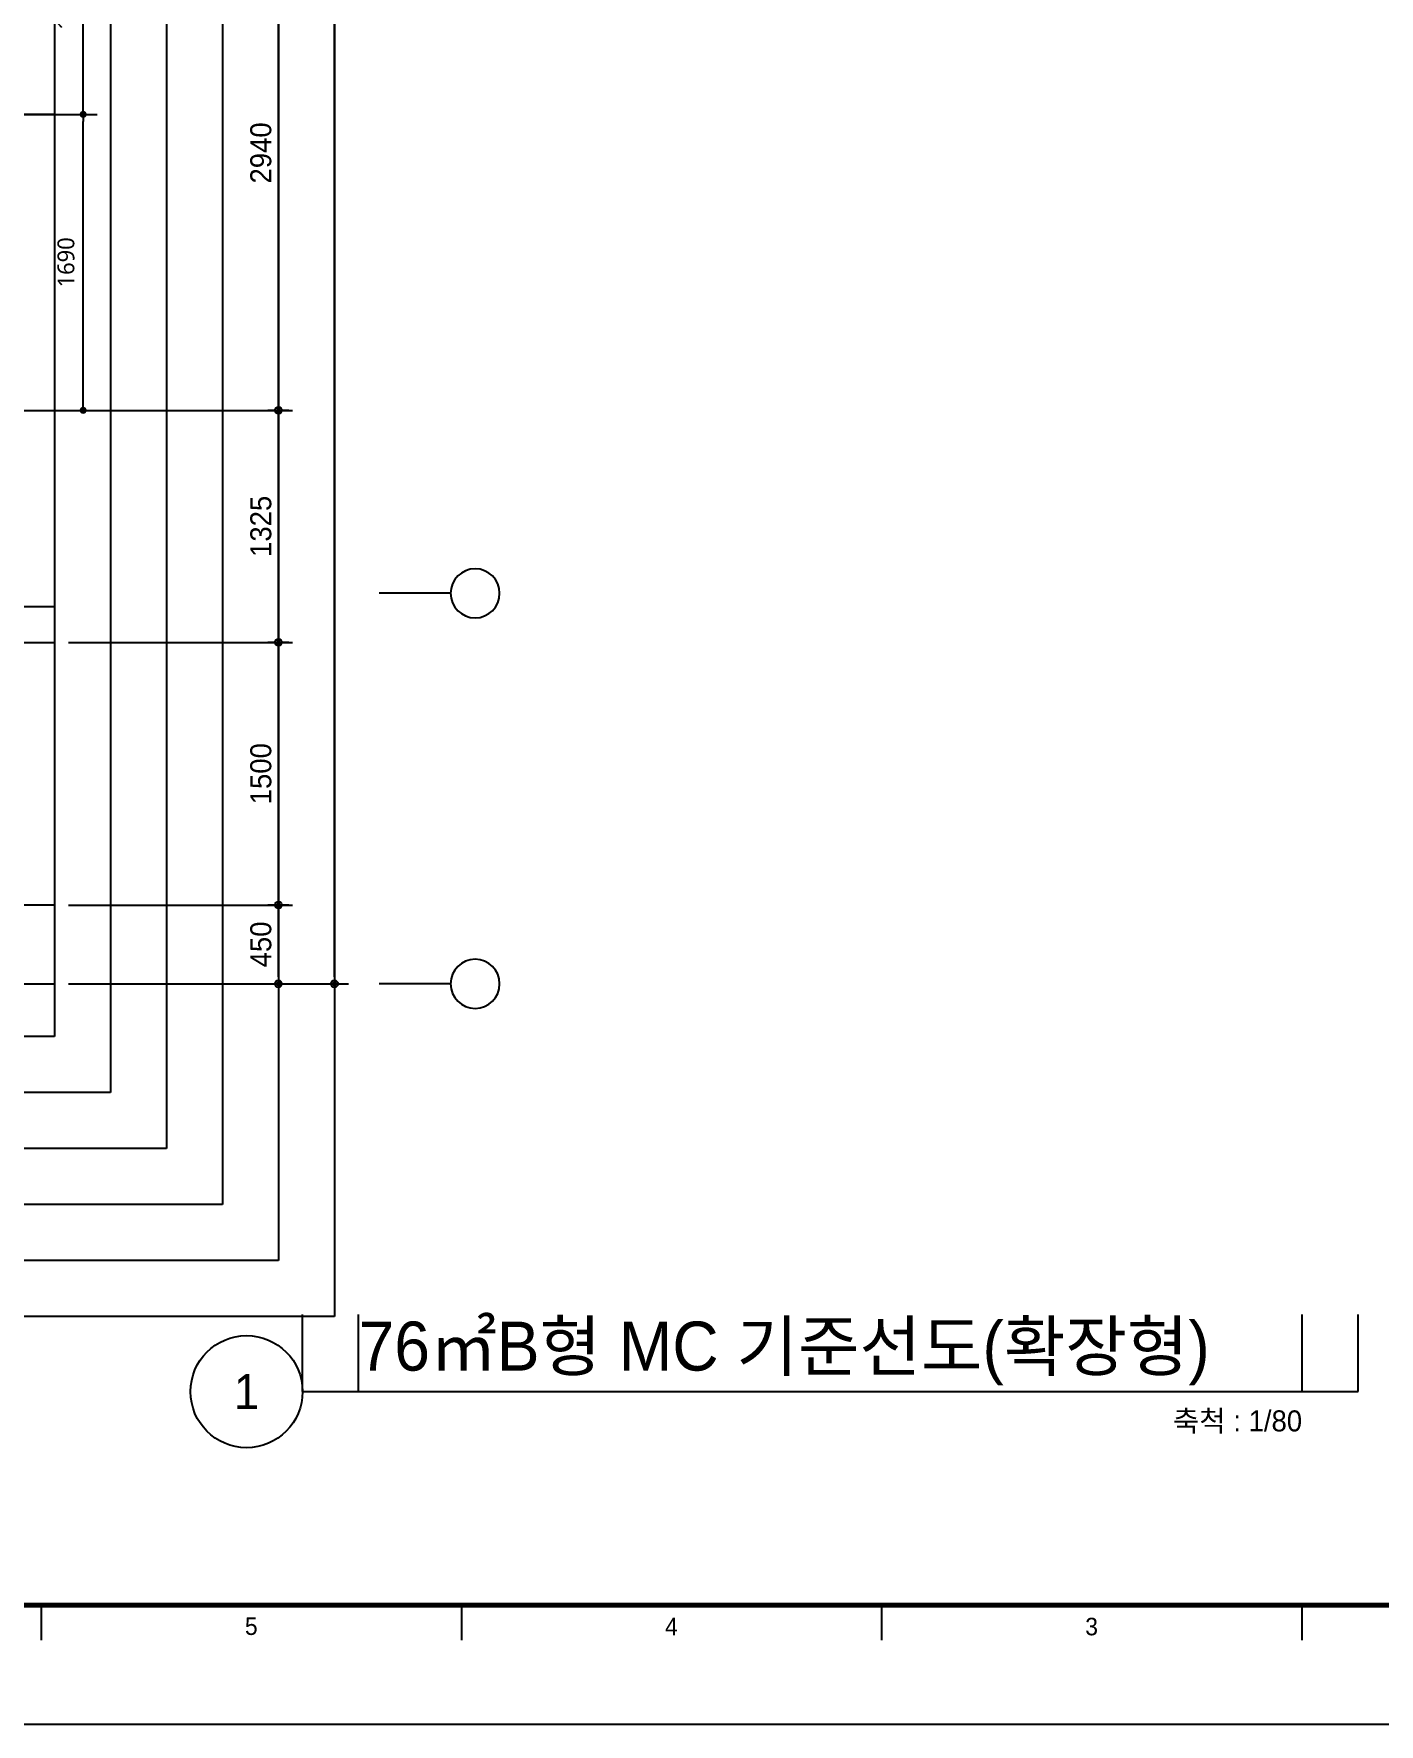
# Model space of a CAD drawing. Header units: millimetres. Extents: x 0 to 92204, y -190080 to 23760.
# Drawn here: x 71751 to 79437, y -23760 to -14107 of the extents above; entities that cross this region are included whole.
import ezdxf
from ezdxf.enums import TextEntityAlignment as Align
from ezdxf.xclip import XClip

# ---------------------------------------------------------------- set-up
doc = ezdxf.new("R2010")
doc.units = ezdxf.units.MM
doc.header["$LTSCALE"] = 100
doc.header["$XCLIPFRAME"] = 0
doc.linetypes.add('AUDIT_D_220706163347-0', pattern=[0])
doc.linetypes.add('CEN', pattern=[62, 60, -1, 0, -1])
doc.layers.get('defpoints').update_dxf_attribs({"color": 139})
for name, color, linetype in [('A-치수', 7, 'AUDIT_D_220706163347-0'), ('AA-BORD-FORM', 7, 'Continuous'), ('AA-BORD-TEXT', 3, 'Continuous'), ('AA-XXXX-DIMS', 7, 'Continuous'), ('AA-XXXX-SYMB', 7, 'Continuous'), ('AA-XXXX-TEXT', 3, 'Continuous'), ('CEN_CON', 1, 'CEN'), ('CEN_WALL', 12, 'CEN'), ('DIM', 7, 'AUDIT_D_220706163347-0'), ('MC', 135, 'Continuous')]:
    doc.layers.add(name, color=color, linetype=linetype)
doc.layers.add('Defpoint', color=135, linetype='Continuous', plot=False)
doc.styles.add('HAUD01', font='Dotum.ttf')
doc.styles.add('맑은 고딕', font='malgun.ttf')
doc.styles.add('맑은고딕', font='malgun.ttf', dxfattribs={"width": 0.9})
doc.dimstyles.new('DIM_40', dxfattribs={"dimscale": 40, "dimtxt": 3, "dimasz": 1, "dimexe": 2, "dimexo": 2, "dimgap": 1, "dimtad": 1, "dimdec": 0, "dimzin": 0, "dimdsep": 46, "dimtxsty": '맑은고딕', "dimblk1": 'DIMDOT', "dimblk2": 'DIMDOT', "dimsah": 1, "dimcen": 0.09, "dimdle": 2, "dimclrd": 7, "dimclre": 7, "dimclrt": 3, "dimadec": 0, "dimazin": 0, "dimtfac": 1, "dimtdec": 0, "dimtix": 1, "dimtmove": 2, "dimatfit": 3, "dimldrblk": 'DIMDOT', "dimfxl": 2, "dimtolj": 1, "dimtzin": 0, "dimarcsym": 0})
doc.dimstyles.new('NDIM40-in', dxfattribs={"dimscale": 40, "dimtxt": 2.4, "dimasz": 1, "dimexe": 2, "dimexo": 2, "dimgap": 1.2, "dimtad": 1, "dimdec": 0, "dimrnd": 0.25, "dimzin": 0, "dimdsep": 46, "dimtxsty": '맑은 고딕', "dimblk": 'DOT', "dimcen": 5, "dimclrd": 256, "dimclre": 256, "dimclrt": 3, "dimadec": 0, "dimazin": 0, "dimtfac": 1, "dimtdec": 0, "dimtix": 1, "dimtmove": 2, "dimatfit": 1, "dimldrblk": 'DIMDOT', "dimfxl": 0, "dimtolj": 1, "dimtzin": 0, "dimarcsym": 0})

# ---------------------------------------------------------------- blocks, each defined once
blk = doc.blocks.new('U-76B(확장)', base_point=(4647231.1, 20750.4))
at = {"layer": 'CEN_CON'}
for p, q in [((0, 10535), (0, -300)), ((450, -300), (450, 6690)), ((3275, 2480), (3275, -300))]:
    blk.add_line(p, q, dxfattribs=at)
at = {"layer": 'CEN_WALL'}
for p, q in [((1950, 6900), (1950, -300)), ((4965, -300), (4965, 1170))]:
    blk.add_line(p, q, dxfattribs=at)
at = {"layer": 'MC'}
blk.add_line((2155, 6900), (2155, -300), dxfattribs=at)
blk = doc.blocks.new('DIMDOT')
at = {"layer": 'AA-XXXX-DIMS'}
for p, q in [((-1.5, 0), (1.5, 0)), ((0, -1.5), (0, 1.5))]:
    blk.add_line(p, q, dxfattribs=at)
for radius in [0.5, 0.25]:
    blk.add_circle((0, 0), radius, dxfattribs=at)
blk = doc.blocks.new('*D3056')
at = {"layer": 'defpoints', "color": 0, "transparency": 16777216}
for p in [(21715, -28137.1), (23315, -28137.1), (21715, -43292.1)]:
    blk.add_point(p, dxfattribs=at)
at = {"layer": 'DIM', "color": 7, "lineweight": -2, "transparency": 16777216}
for p, q in [((21795, -28137.1), (23395, -28137.1)), ((23315, -43252.1), (23315, -28177.1)), ((21795, -43292.1), (23395, -43292.1))]:
    blk.add_line(p, q, dxfattribs=at)
at = {"layer": 'DIM', "color": 7, "lineweight": -2, "transparency": 16777216, "xscale": 40, "yscale": 40, "zscale": 40}
for p, rotation in [((23315, -28137.1), 90), ((23315, -43292.1), 270)]:
    blk.add_blockref('DIMDOT', p, dxfattribs=dict(at, rotation=rotation))
at = {"layer": 'DIM', "color": 3, "transparency": 16777216, "insert": (23212.7, -34679.6), "char_height": 120, "attachment_point": 5, "rotation": 90, "style": 'HAUD01'}
blk.add_mtext('\\A1;15155', dxfattribs=at)
blk = doc.blocks.new('*D3057')
at = {"layer": 'defpoints', "color": 0, "transparency": 16777216}
for p in [(21715, -41342.1), (22995, -41342.1), (21715, -42842.1)]:
    blk.add_point(p, dxfattribs=at)
at = {"layer": 'DIM', "color": 7, "lineweight": -2, "transparency": 16777216}
for p, q in [((21795, -41342.1), (23075, -41342.1)), ((22995, -42802.1), (22995, -41382.1)), ((21795, -42842.1), (23075, -42842.1))]:
    blk.add_line(p, q, dxfattribs=at)
at = {"layer": 'DIM', "color": 7, "lineweight": -2, "transparency": 16777216, "xscale": 40, "yscale": 40, "zscale": 40}
for p, rotation in [((22995, -41342.1), 90), ((22995, -42842.1), 270)]:
    blk.add_blockref('DIMDOT', p, dxfattribs=dict(at, rotation=rotation))
at = {"layer": 'DIM', "color": 3, "transparency": 16777216, "insert": (22895, -42092.1), "char_height": 120, "attachment_point": 5, "rotation": 90, "style": 'HAUD01'}
blk.add_mtext('\\A1;1500', dxfattribs=at)
blk = doc.blocks.new('*D3058')
at = {"layer": 'defpoints', "color": 0, "transparency": 16777216}
for p in [(21715, -40017.1), (22995, -40017.1), (21715, -41342.1)]:
    blk.add_point(p, dxfattribs=at)
at = {"layer": 'DIM', "color": 7, "lineweight": -2, "transparency": 16777216}
for p, q in [((21795, -40017.1), (23075, -40017.1)), ((22995, -41302.1), (22995, -40057.1)), ((21795, -41342.1), (23075, -41342.1))]:
    blk.add_line(p, q, dxfattribs=at)
at = {"layer": 'DIM', "color": 7, "lineweight": -2, "transparency": 16777216, "xscale": 40, "yscale": 40, "zscale": 40}
for p, rotation in [((22995, -40017.1), 90), ((22995, -41342.1), 270)]:
    blk.add_blockref('DIMDOT', p, dxfattribs=dict(at, rotation=rotation))
at = {"layer": 'DIM', "color": 3, "transparency": 16777216, "insert": (22895, -40679.6), "char_height": 120, "attachment_point": 5, "rotation": 90, "style": 'HAUD01'}
blk.add_mtext('\\A1;1325', dxfattribs=at)
blk = doc.blocks.new('*D3063')
at = {"layer": 'defpoints', "color": 0, "transparency": 16777216}
for p in [(21715, -37077.1), (22995, -37077.1), (21715, -40017.1)]:
    blk.add_point(p, dxfattribs=at)
at = {"layer": 'DIM', "color": 7, "lineweight": -2, "transparency": 16777216}
for p, q in [((21795, -37077.1), (23075, -37077.1)), ((22995, -39977.1), (22995, -37117.1)), ((21795, -40017.1), (23075, -40017.1))]:
    blk.add_line(p, q, dxfattribs=at)
at = {"layer": 'DIM', "color": 7, "lineweight": -2, "transparency": 16777216, "xscale": 40, "yscale": 40, "zscale": 40}
for p, rotation in [((22995, -37077.1), 90), ((22995, -40017.1), 270)]:
    blk.add_blockref('DIMDOT', p, dxfattribs=dict(at, rotation=rotation))
at = {"layer": 'DIM', "color": 3, "transparency": 16777216, "insert": (22895, -38547.1), "char_height": 120, "attachment_point": 5, "rotation": 90, "style": 'HAUD01'}
blk.add_mtext('\\A1;2940', dxfattribs=at)
blk = doc.blocks.new('중심')
at = {"layer": 'DIM'}
blk.add_line((-350, 0), (0, 0), dxfattribs=at)
blk.add_circle((-470, 0), 120, dxfattribs=at)
blk = doc.blocks.new('*D3075')
at = {"layer": 'defpoints', "color": 0, "transparency": 16777216}
for p in [(21715, -42842.1), (22995, -42842.1), (21715, -43292.1)]:
    blk.add_point(p, dxfattribs=at)
at = {"layer": 'DIM', "color": 7, "lineweight": -2, "transparency": 16777216}
for p, q in [((21795, -42842.1), (23075, -42842.1)), ((22995, -43252.1), (22995, -42882.1)), ((21795, -43292.1), (23075, -43292.1))]:
    blk.add_line(p, q, dxfattribs=at)
at = {"layer": 'DIM', "color": 7, "lineweight": -2, "transparency": 16777216, "xscale": 40, "yscale": 40, "zscale": 40}
for p, rotation in [((22995, -42842.1), 90), ((22995, -43292.1), 270)]:
    blk.add_blockref('DIMDOT', p, dxfattribs=dict(at, rotation=rotation))
at = {"layer": 'DIM', "color": 3, "transparency": 16777216, "insert": (22895, -43067.1), "char_height": 120, "attachment_point": 5, "rotation": 90, "style": 'HAUD01'}
blk.add_mtext('\\A1;450', dxfattribs=at)
blk = doc.blocks.new('XR-FORM 청주월명')
at = {"layer": 'AA-BORD-FORM', "color": 2}
for p, q in [((541, 17), (541, 12)), ((601, 17), (601, 12)), ((661, 17), (661, 12)), ((721, 17), (721, 12))]:
    blk.add_line(p, q, dxfattribs=at)
at = {"layer": 'AA-BORD-FORM', "color": 1}
blk.add_lwpolyline([(0, 0), (841, 0), (841, 594), (0, 594)], close=True, dxfattribs=at)
at = {"layer": 'AA-BORD-FORM', "color": 2, "const_width": 0.682}
blk.add_lwpolyline([(21, 17), (21, 577), (821, 577), (821, 17)], close=True, dxfattribs=at)
at = {"layer": 'AA-BORD-TEXT', "color": 7, "style": 'HAUD01'}
for s, p in [('5', (571, 13.99)), ('4', (631, 13.95)), ('3', (691, 13.94))]:
    blk.add_text(s, height=2.5, dxfattribs=at).set_placement(p, align=Align.MIDDLE_CENTER)
blk = doc.blocks.new('_Dot')
at = {"color": 0, "linetype": 'ByBlock', "lineweight": -2}
blk.add_line((-0.5, 0), (-1, 0), dxfattribs=at)
at = {"color": 0, "linetype": 'ByBlock', "const_width": 0.5}
blk.add_lwpolyline([(-0.25, 0, 1), (0.25, 0, 1)], format="xyb", close=True, dxfattribs=at)
blk = doc.blocks.new('*D343')
at = {"layer": 'defpoints', "color": 0, "transparency": 16777216}
for p in [(71569, -14567.1), (72033.5, -14567.1), (71569, -16257.1)]:
    blk.add_point(p, dxfattribs=at)
at = {"layer": 'DIM', "lineweight": -2, "transparency": 16777216}
for p, q in [((71649, -14567.1), (72113.5, -14567.1)), ((72033.5, -16217.1), (72033.5, -14607.1)), ((71649, -16257.1), (72113.5, -16257.1))]:
    blk.add_line(p, q, dxfattribs=at)
at = {"layer": 'DIM', "lineweight": -2, "transparency": 16777216, "xscale": 40, "yscale": 40, "zscale": 40}
for p, rotation in [((72033.5, -14567.1), 90), ((72033.5, -16257.1), 270)]:
    blk.add_blockref('_Dot', p, dxfattribs=dict(at, rotation=rotation))
at = {"layer": 'DIM', "color": 3, "transparency": 16777216, "insert": (71935.6, -15412.1), "char_height": 96, "attachment_point": 5, "rotation": 90, "style": '맑은 고딕'}
blk.add_mtext('\\A1;1690', dxfattribs=at)
blk = doc.blocks.new('*D347')
at = {"layer": 'defpoints', "color": 0, "transparency": 16777216}
for p in [(71569, -13317.1), (72033.5, -13317.1), (71569, -14567.1)]:
    blk.add_point(p, dxfattribs=at)
at = {"layer": 'DIM', "lineweight": -2, "transparency": 16777216}
for p, q in [((71649, -13317.1), (72113.5, -13317.1)), ((72033.5, -14527.1), (72033.5, -13357.1)), ((71649, -14567.1), (72113.5, -14567.1))]:
    blk.add_line(p, q, dxfattribs=at)
at = {"layer": 'DIM', "lineweight": -2, "transparency": 16777216, "xscale": 40, "yscale": 40, "zscale": 40}
for p, rotation in [((72033.5, -13317.1), 90), ((72033.5, -14567.1), 270)]:
    blk.add_blockref('_Dot', p, dxfattribs=dict(at, rotation=rotation))
at = {"layer": 'DIM', "color": 3, "transparency": 16777216, "insert": (71935.6, -13942.1), "char_height": 96, "attachment_point": 5, "rotation": 90, "style": '맑은 고딕'}
blk.add_mtext('\\A1;1250', dxfattribs=at)
blk = doc.blocks.new('DIM-1108')
at = {"layer": 'A-치수', "xscale": -1.166666666666666, "yscale": 1.166666666666666, "zscale": 1.166666666666666}
for p in [(23570.1, -41062.1), (23570.1, -43292.1)]:
    blk.add_blockref('중심', p, dxfattribs=at)
at = {"layer": 'DIM'}
dim = blk.add_linear_dim(base=(23315, -28137.1), p1=(21715, -43292.1), p2=(21715, -28137.1), angle=270, dimstyle='DIM_40', override={"dimscale": 40, "dimtxsty": 'HAUD01'}, dxfattribs=at)
dim.commit()
dim.dimension.update_dxf_attribs({"geometry": '*D3056', "text_midpoint": (23212.7, -34679.6), "dimtype": 128})
for base, p1, p2, picture, middle in [((22995, -37077.1), (21715, -40017.1), (21715, -37077.1), '*D3063', (22895, -38547.1)), ((22995, -40017.1), (21715, -41342.1), (21715, -40017.1), '*D3058', (22895, -40679.6)), ((22995, -41342.1), (21715, -42842.1), (21715, -41342.1), '*D3057', (22895, -42092.1)), ((22995, -42842.1), (21715, -43292.1), (21715, -42842.1), '*D3075', (22895, -43067.1))]:
    dim = blk.add_linear_dim(base=base, p1=p1, p2=p2, angle=270, dimstyle='DIM_40', override={"dimscale": 40, "dimtxsty": 'HAUD01'}, dxfattribs=at)
    dim.commit()
    dim.dimension.update_dxf_attribs({"geometry": picture, "text_midpoint": middle})

msp = doc.modelspace()

# ---------------------------------------------------------------- linework, layer by layer
at = {"layer": 'AA-XXXX-SYMB', "color": 3}
msp.add_line((73286.9, -21860.9), (79316.2, -21860.9), dxfattribs=at)
msp.add_circle((72966.9, -21860.9), 320, dxfattribs=at)
at = {"layer": 'Defpoint'}
for p, q in [((73286.9, -21860.9), (73286.9, -21420.9)), ((73606.9, -21860.9), (73606.9, -21420.9)), ((78996.2, -21860.9), (78996.2, -21420.9)), ((79316.2, -21860.9), (79316.2, -21420.9))]:
    msp.add_line(p, q, dxfattribs=at)
at = {"layer": 'defpoints'}
for points in [[(73469, -21432.1), (58028.8, -21432.1), (58028.8, -1905.5), (73469, -1905.5)], [(73149, -21112.1), (58348.8, -21112.1), (58348.8, -2225.5), (73149, -2225.5)], [(72829, -20792.1), (58668.8, -20792.1), (58668.8, -2545.5), (72829, -2545.5)], [(72509, -20472.1), (58988.8, -20472.1), (58988.8, -2865.5), (72509, -2865.5)], [(72189, -20152.1), (59308.8, -20152.1), (59308.8, -3185.5), (72189, -3185.5)], [(71869, -19832.1), (59628.8, -19832.1), (59628.8, -3505.5), (71869, -3505.5)]]:
    msp.add_lwpolyline(points, close=True, dxfattribs=at)

# ---------------------------------------------------------------- block references
msp.add_blockref('DIM-1108', (50153.9, 23760))
at = {"xscale": 40, "yscale": 40, "zscale": 40}
msp.add_blockref('XR-FORM 청주월명', (50153.9, -23760), dxfattribs=at)
ref = msp.add_blockref('U-76B(확장)', (50818.6, 4627699), dxfattribs=dict(rotation=90))
XClip(ref).set_block_clipping_path([(-300, -300), (16026.5922833934, 11940.1364734633)])

# ---------------------------------------------------------------- texts
at = {"layer": 'AA-XXXX-TEXT', "style": 'HAUD01'}
msp.add_text('76㎡B형 MC 기준선도(확장형)', height=280, dxfattribs=at).set_placement((73606.9, -21740.9))
msp.add_text('1', height=200, dxfattribs=at).set_placement((72966.9, -21860.9), align=Align.MIDDLE_CENTER)
at = {"layer": 'AA-XXXX-TEXT', "insert": (78996.2, -22100.9), "char_height": 120, "attachment_point": 9, "style": 'HAUD01'}
msp.add_mtext('축척 : 1/80', dxfattribs=at)

# ---------------------------------------------------------------- dimensions: what is measured, and where the dimension line sits
at = {"layer": 'DIM'}
for base, p1, p2, picture, middle in [((72033.5, -13317.1), (71569, -14567.1), (71569, -13317.1), '*D347', (71935.6, -13942.1)), ((72033.5, -14567.1), (71569, -16257.1), (71569, -14567.1), '*D343', (71935.6, -15412.1))]:
    dim = msp.add_linear_dim(base=base, p1=p1, p2=p2, angle=270, dimstyle='NDIM40-in', override={"dimscale": 40}, dxfattribs=at)
    dim.commit()
    dim.dimension.update_dxf_attribs({"geometry": picture, "text_midpoint": middle})

doc.saveas('drawing.dxf')
